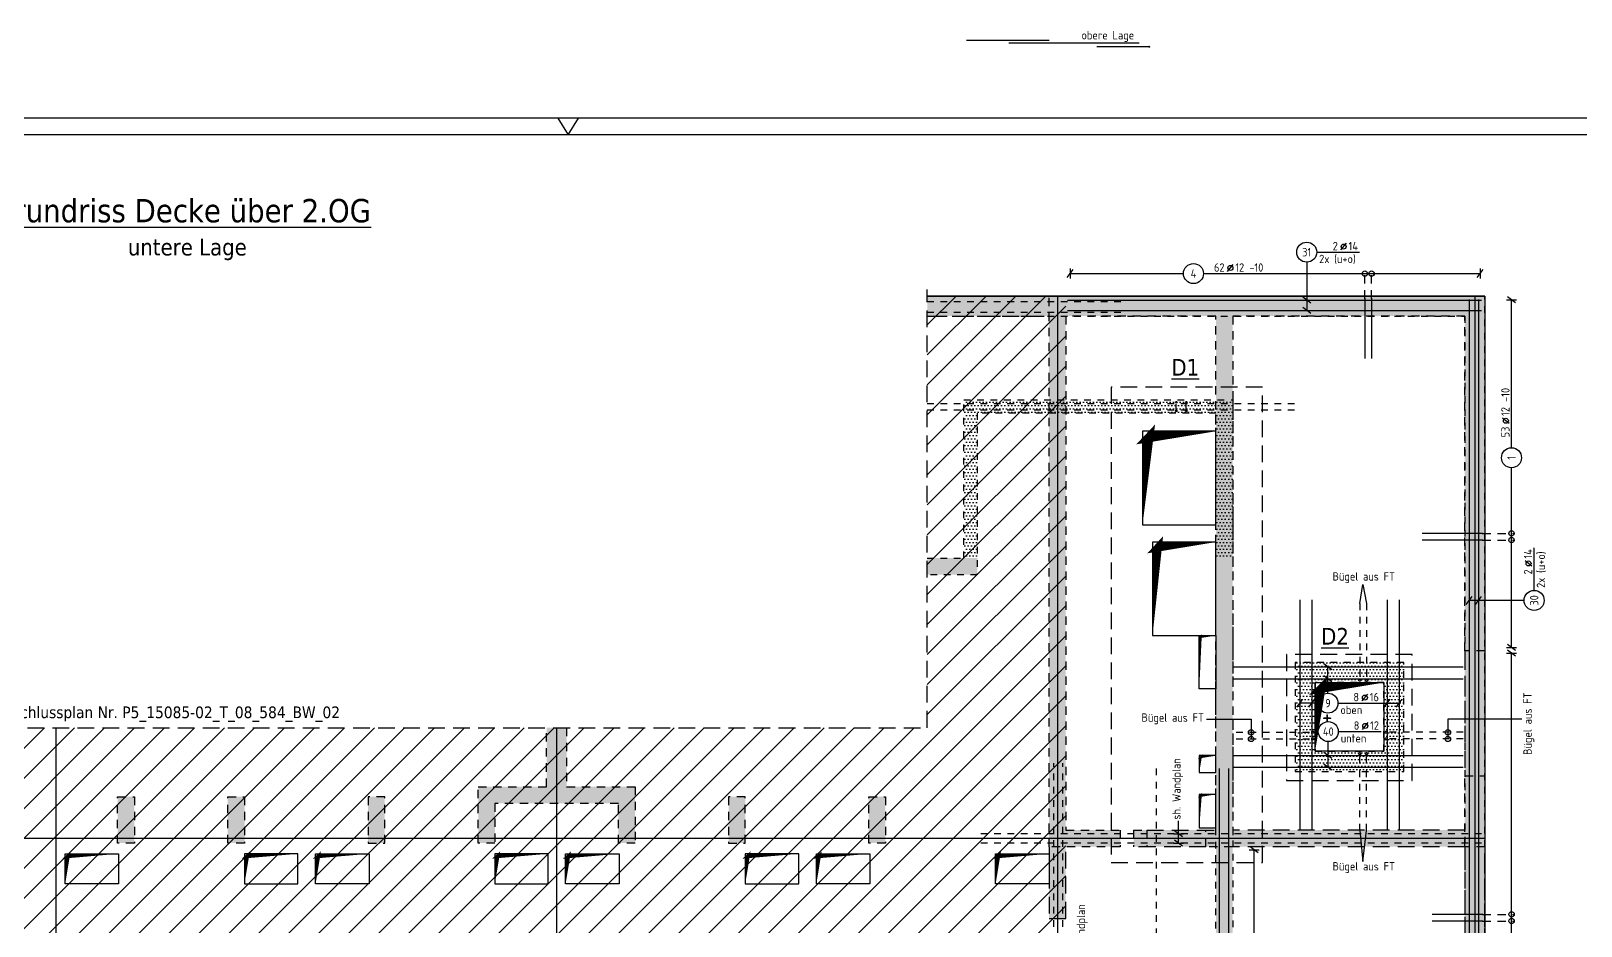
# Model space of a CAD drawing. Extents: x -10 to 86.8, y -11.5 to 55.
# Drawn here: x 21.68 to 44.9, y 29.95 to 43.36 of the extents above; entities that cross this region are included whole.
import ezdxf
from ezdxf.enums import TextEntityAlignment as Align

# ---------------------------------------------------------------- set-up
doc = ezdxf.new("R2010")
doc.units = 0
doc.header["$LTSCALE"] = 0.5
for name, pattern in [('AUSGEZOGEN', [1000.01, 1000, 0.01]), ('DASHED', [0.75, 0.5, -0.25]), ('DOT', [0.175, 0.05, -0.125]), ('HIDDEN2', [0.187, 0.125, -0.062]), ('PUNKT', [0.175, 0.05, -0.125]), ('STRICHLINIE', [0.75, 0.5, -0.25]), ('VERDECKT', [0.375, 0.25, -0.125])]:
    doc.linetypes.add(name, pattern=pattern)
for name, color, linetype in [('ACHSEN', 7, 'Continuous'), ('BETON', 7, 'Continuous'), ('Brüstung DG', 7, 'Continuous'), ('DETAIL', 7, 'Continuous'), ('DG', 7, 'Continuous'), ('grau_dunkel', 7, 'Continuous'), ('grau_hell', 7, 'Continuous'), ('grau_mittel', 7, 'Continuous'), ('HILFE', 7, 'Continuous'), ('RAHMEN', 7, 'Continuous'), ('RND', 7, 'Continuous'), ('SCHATTEN', 7, 'Continuous'), ('TEXT', 7, 'Continuous'), ('VERDECKT', 7, 'Continuous'), ('VERDECKT2', 7, 'Continuous')]:
    doc.layers.add(name, color=color, linetype=linetype)
doc.layers.add('NOPLOT', color=7, linetype='Continuous', plot=False)
doc.styles.add('helv', font='tahoma.ttf')
doc.styles.add('txt', font='isocp.shx')
pattern_1 = [(0, (-74.13047, 79.29311), (0.025, 0.05), [0, -0.05])]

# ---------------------------------------------------------------- blocks, each defined once
blk = doc.blocks.new('DINA0')
at = {"layer": 'RAHMEN'}
blk.add_line((118.9, 84.1), (0, 84.1), dxfattribs=at)
at = {"layer": 'RAHMEN', "color": 7, "linetype": 'Continuous'}
for p, q in [((59.14, 84.1), (59.45, 83.6)), ((59.45, 83.6), (59.76, 84.1))]:
    blk.add_line(p, q, dxfattribs=at)
at = {"layer": 'RAHMEN', "color": 5}
blk.add_line((118.4, 83.6), (2, 83.6), dxfattribs=at)
blk = doc.blocks.new('RND_LEI')
at = {"layer": 'RND', "color": 7, "linetype": 'Continuous'}
blk.add_line((1.022, 0.066), (1.19, 0.27), dxfattribs=at)
for centre, radius in [((0, 0), 0.3), ((1.106, 0.168), 0.075)]:
    blk.add_circle(centre, radius, dxfattribs=at)
at = {"layer": 'RND', "color": 7, "linetype": 'Continuous', "style": 'txt'}
blk.add_attdef('POSL', text='', height=0.25, dxfattribs=at).set_placement((0, 0), align=Align.MIDDLE)
blk.add_attdef('ANZ', text='', height=0.25, dxfattribs=at).set_placement((0.931, 0.057), align=Align.RIGHT)
for tag, p in [('DUM', (1.253, 0.057)), ('ABSTD', (1.674, 0.057)), ('POSTXT', (0.374, -0.327))]:
    blk.add_attdef(tag, p, '', height=0.25, dxfattribs=at)
blk = doc.blocks.new('lei_gre')
at = {"layer": 'RND', "color": 7, "linetype": 'Continuous'}
for p, q in [((-0.09, -0.12), (0.09, 0.12)), ((0, 0.15), (0, -0.15))]:
    blk.add_line(p, q, dxfattribs=at)

msp = doc.modelspace()

# ---------------------------------------------------------------- hatches: boundary and pattern name
at = {"layer": 'Brüstung DG', "linetype": 'DOT'}
h = msp.add_hatch(dxfattribs=at)
h.set_pattern_fill('DOTS', color=102, scale=0.8, double=1)
h.set_pattern_definition(pattern_1)
h.paths.add_polyline_path([(35.1045, 39.3866), (35.1045, 39.0866), (43.1545, 39.0866), (43.1545, 18.4366), (4.6895, 18.4366), (4.6895, 22.0616), (4.4795, 22.0616), (4.4795, 18.1366), (43.4545, 18.1366), (43.4545, 39.3866)])
h.paths.add_polyline_path([(12.2545, 39.0866), (12.2545, 39.3866), (4.5295, 39.3866), (4.5295, 38.4216), (4.6895, 38.4216), (4.6895, 39.0866)], flags=17)
at = {"layer": 'Brüstung DG', "linetype": 'AUSGEZOGEN'}
h = msp.add_hatch(dxfattribs=at)
h.set_pattern_fill('DOTS', color=102, scale=0.8, double=1)
h.set_pattern_definition([(0, (-79.510814, 79.29311), (0.025, 0.05), [0, -0.05])])
h.paths.add_polyline_path([(40.6145, 33.8966), (40.6145, 32.2666), (42.2445, 32.2666), (42.2445, 33.8966)])
h.paths.add_polyline_path([(40.9145, 33.5966), (40.9145, 32.5666), (41.9445, 32.5666), (41.9445, 33.5966)], flags=16)
at = {"layer": 'DG', "linetype": 'AUSGEZOGEN'}
h = msp.add_hatch(dxfattribs=at)
h.set_pattern_fill('DOTS', scale=0.8, double=1)
h.set_pattern_definition([(0, (-74.13047, 74.84552), (0.025, 0.05), [0, -0.05])])
h.paths.add_polyline_path([(39.4295, 37.6316), (39.4295, 35.4616), (39.6795, 35.4616), (39.6795, 37.8316), (35.6545, 37.8316), (35.6545, 35.4616), (35.8545, 35.4616), (35.8545, 37.6316)])
h = msp.add_hatch(dxfattribs=at)
h.set_pattern_fill('DOTS', scale=0.8, double=1)
h.set_pattern_definition(pattern_1)
h.paths.add_polyline_path([(13.4345, 22.3116), (13.4345, 22.0616), (37.3295, 22.0616), (37.3295, 22.3116)])
h.paths.add_polyline_path([(34.2295, 25.1366), (34.2295, 27.1116), (36.9295, 27.1116), (36.9295, 26.6466), (37.1795, 26.6466), (37.1795, 27.3616), (33.9795, 27.3616), (33.9795, 24.8866), (37.1795, 24.8866), (37.1795, 25.5966), (36.9295, 25.5966), (36.9295, 25.1366)])
h.paths.add_polyline_path([(31.0795, 28.7566), (31.0795, 28.4566), (31.3795, 28.4566), (31.3795, 28.7566)])
h.paths.add_polyline_path([(26.7795, 28.7566), (26.4795, 28.7566), (26.4795, 28.4566), (26.7795, 28.4566)])
h.paths.add_polyline_path([(23.0295, 28.7566), (22.7295, 28.7566), (22.7295, 28.4566), (23.0295, 28.4566)])
h.paths.add_polyline_path([(14.7895, 28.4566), (14.7895, 28.7566), (14.4895, 28.7566), (14.4895, 28.4566)])
h.paths.add_polyline_path([(39.4295, 35.4616), (39.4295, 22.3116), (39.2795, 22.3116), (39.2795, 22.0616), (39.6795, 22.0616), (39.6795, 35.4616)])
h.paths.add_polyline_path([(4.6895, 32.3116), (4.4795, 32.3116), (4.4795, 22.0616), (10.6745, 22.0616), (10.6745, 22.3116), (4.6895, 22.3116), (4.6895, 30.1366), (6.5545, 30.1366), (6.5545, 29.8866), (4.6895, 29.8866)])
h.paths.add_polyline_path([(12.2545, 35.2116), (12.2545, 35.4616), (12.2045, 35.4616), (12.2045, 35.2116)])
h.paths.add_polyline_path([(35.1045, 35.4616), (35.1045, 35.2116), (35.8545, 35.2116), (35.8545, 35.4616)])
at = {"layer": 'grau_hell', "linetype": 'AUSGEZOGEN'}
h = msp.add_hatch(dxfattribs=at)
h.set_pattern_fill('ANSI31', color=9, scale=0.1, style=0, double=1)
h.set_pattern_definition([(45, (0, -25.33528), (-0.2245064, 0.2245064), [])])
h.paths.add_polyline_path([(37.1795, 31.3866), (37.1795, 39.3866), (35.1045, 39.3866), (35.1045, 32.9208), (12.2545, 32.9208), (12.2545, 39.3866), (8.1795, 39.3866), (8.1795, 31.1366), (10.9295, 31.1366), (10.9295, 29.5116), (19.9795, 29.5116), (19.9795, 24.8866), (34.2295, 24.8866), (34.2295, 27.1116), (37.1795, 27.1116)])
at = {"layer": 'grau_mittel'}
h = msp.add_hatch(color=61, dxfattribs=at)
h.paths.add_polyline_path([(43.4545, 39.3866), (36.9295, 39.3866), (36.9295, 31.1366), (37.9945, 31.1366), (37.9945, 31.3866), (37.1795, 31.3866), (37.1795, 39.0866), (39.4295, 39.0866), (39.4295, 31.3866), (39.2795, 31.3866), (39.2795, 31.1366), (39.6795, 31.1366), (39.6795, 39.0866), (43.1545, 39.0866), (43.1545, 34.0716), (43.4545, 34.0716)])
h.paths.add_polyline_path([(43.4545, 34.0716), (43.1545, 34.0716), (43.1545, 32.2016), (43.4545, 32.2016)], flags=17)
h.paths.add_polyline_path([(43.4545, 32.2016), (43.1545, 32.2016), (43.1545, 31.1366), (43.4545, 31.1366)])
h.paths.add_polyline_path([(43.1545, 31.1366), (43.1545, 31.3866), (39.6795, 31.3866), (39.6795, 31.1366)])
h.paths.add_polyline_path([(39.2795, 31.1366), (39.2795, 31.3866), (38.3945, 31.3866), (38.3945, 31.1366)], flags=17)
h.paths.add_polyline_path([(38.3945, 31.3866), (38.1945, 31.3866), (38.1945, 31.1366), (38.3945, 31.1366)], flags=17)
h.paths.add_polyline_path([(43.4545, 31.1366), (43.1545, 31.1366), (43.1545, 25.1616), (43.4545, 25.1616)])
h.paths.add_polyline_path([(43.1545, 24.8616), (43.4545, 24.8616), (43.4545, 25.1616), (43.1545, 25.1616)])
h.paths.add_polyline_path([(43.1545, 20.6366), (43.4545, 20.6366), (43.4545, 24.8616), (43.1545, 24.8616)])
h.paths.add_polyline_path([(43.4545, 20.6366), (43.1545, 20.6366), (43.1545, 18.4366), (42.9045, 18.4366), (42.9045, 18.1366), (43.4545, 18.1366)])
h.paths.add_polyline_path([(37.2045, 18.4366), (37.2045, 18.1366), (42.9045, 18.1366), (42.9045, 18.4366)])
h.paths.add_polyline_path([(36.9045, 18.4366), (36.9045, 18.1366), (37.2045, 18.1366), (37.2045, 18.4366)])
h.paths.add_polyline_path([(29.7045, 18.4366), (29.7045, 18.1366), (36.9045, 18.1366), (36.9045, 18.4366)])
h.paths.add_polyline_path([(29.4045, 18.4366), (29.4045, 18.1366), (29.7045, 18.1366), (29.7045, 18.4366)])
h.paths.add_polyline_path([(22.2045, 18.4366), (22.2045, 18.1366), (29.4045, 18.1366), (29.4045, 18.4366)])
h.paths.add_polyline_path([(21.9045, 18.1366), (22.2045, 18.1366), (22.2045, 18.4366), (21.9045, 18.4366)])
h.paths.add_polyline_path([(14.7045, 18.4366), (14.7045, 18.1366), (21.9045, 18.1366), (21.9045, 18.4366)])
h.paths.add_polyline_path([(14.7045, 18.4366), (14.4045, 18.4366), (14.4045, 18.1366), (14.7045, 18.1366)])
h.paths.add_polyline_path([(8.4545, 18.4366), (8.4545, 18.1366), (14.4045, 18.1366), (14.4045, 18.4366)])
h.paths.add_polyline_path([(8.1545, 18.4366), (8.1545, 18.1366), (8.4545, 18.1366), (8.4545, 18.4366)])
h.paths.add_polyline_path([(5.0545, 18.4366), (5.0545, 18.1366), (8.1545, 18.1366), (8.1545, 18.4366)])
h.paths.add_polyline_path([(4.6895, 18.4366), (4.6895, 25.2315), (4.0245, 25.2315), (4.0245, 24.9315), (4.4795, 24.9315), (4.4795, 18.1366), (5.0545, 18.1366), (5.0545, 18.4366)])
h.paths.add_polyline_path([(4.7545, 27.2815), (4.6895, 27.2815), (4.4045, 27.2815), (4.4045, 25.2315), (4.6895, 25.2315), (4.7545, 25.2315)])
h.paths.add_polyline_path([(4.6895, 39.0866), (8.1795, 39.0866), (8.1795, 31.1366), (8.5795, 31.1366), (8.5795, 31.3866), (8.4295, 31.3866), (8.4295, 39.0866), (10.6795, 39.0866), (10.6795, 31.3866), (9.9145, 31.3866), (9.9145, 31.1366), (10.9295, 31.1366), (10.9295, 39.3866), (4.5295, 39.3866), (4.5295, 32.3116), (4.4795, 32.3116), (4.4795, 27.5815), (4.0245, 27.5815), (4.0245, 27.2815), (4.6895, 27.2815)])
h.paths.add_polyline_path([(4.7545, 31.3866), (4.7545, 31.1366), (8.1795, 31.1366), (8.1795, 31.3866)], flags=17)
h.paths.add_polyline_path([(8.5795, 31.3866), (8.5795, 31.1366), (9.4645, 31.1366), (9.4645, 31.3866)], flags=17)
h.paths.add_polyline_path([(9.4645, 31.3866), (9.4645, 31.1366), (9.7145, 31.1366), (9.7145, 31.3866)], flags=17)
h.paths.add_polyline_path([(10.9295, 31.1366), (10.6795, 31.1366), (10.6795, 29.5116), (10.9295, 29.5116)], flags=17)
h.paths.add_polyline_path([(8.1795, 29.5116), (8.1795, 24.8866), (8.5795, 24.8866), (8.5795, 25.1366), (8.4295, 25.1366), (8.4295, 29.2616), (14.5145, 29.2616), (14.5145, 28.9066), (14.7645, 28.9066), (14.7645, 29.2616), (15.8245, 29.2616), (15.8245, 29.5116)])
h.paths.add_polyline_path([(9.5895, 24.8866), (9.5895, 25.1366), (8.5795, 25.1366), (8.5795, 24.8866)], flags=17)
h.paths.add_polyline_path([(9.5895, 24.8866), (9.7895, 24.8866), (9.7895, 25.1366), (9.5895, 25.1366)])
h.paths.add_polyline_path([(9.9895, 25.1366), (9.9895, 24.8866), (12.9045, 24.8866), (12.9045, 25.1366)], flags=16)
h.paths.add_polyline_path([(13.1045, 25.1366), (13.1045, 24.8866), (13.3545, 24.8866), (13.3545, 25.1366)], flags=16)
h.paths.add_polyline_path([(13.3545, 25.1366), (13.3545, 24.8866), (14.3645, 24.8866), (14.3645, 25.1366)], flags=16)
h.paths.add_polyline_path([(14.5145, 25.1366), (14.3645, 25.1366), (14.3645, 24.8866), (14.9145, 24.8866), (14.9145, 25.1366), (14.7645, 25.1366), (14.7645, 27.8216), (16.1245, 27.8216), (16.1245, 28.0716), (14.7645, 28.0716), (14.7645, 28.7566), (14.5145, 28.7566)])
h.paths.add_polyline_path([(14.9145, 25.1366), (14.9145, 24.8866), (15.9245, 24.8866), (15.9245, 25.1366)], flags=16)
h.paths.add_polyline_path([(15.9245, 24.8866), (16.1745, 24.8866), (16.1745, 25.1366), (15.9245, 25.1366)])
h.paths.add_polyline_path([(16.5795, 29.2616), (16.5795, 29.5116), (16.2245, 29.5116), (16.2245, 29.2616)])
h.paths.add_polyline_path([(17.4645, 29.2616), (17.4645, 29.5116), (16.5795, 29.5116), (16.5795, 29.2616)])
h.paths.add_polyline_path([(18.7795, 29.2616), (18.7795, 25.1366), (16.3745, 25.1366), (16.3745, 24.8866), (20.5295, 24.8866), (20.5295, 25.1366), (19.0295, 25.1366), (19.0295, 29.2616), (19.9795, 29.2616), (19.9795, 28.4816), (21.3545, 28.4816), (21.3545, 28.7316), (20.2295, 28.7316), (20.2295, 29.5116), (17.4645, 29.5116), (17.4645, 29.2616)])
h.paths.add_polyline_path([(16.3245, 28.0716), (16.3245, 27.8216), (17.8645, 27.8216), (17.8645, 28.0716)])
h.paths.add_polyline_path([(20.7295, 25.1366), (20.7295, 24.8866), (29.9045, 24.8866), (29.9045, 25.1366)])
h.paths.add_polyline_path([(25.1045, 28.4816), (25.1045, 28.7316), (22.7545, 28.7316), (22.7545, 28.4816)])
h.paths.add_polyline_path([(28.6545, 28.4816), (28.6545, 28.7316), (26.5045, 28.7316), (26.5045, 28.4816)])
h.paths.add_polyline_path([(30.0545, 28.7316), (30.0545, 28.4816), (31.3545, 28.4816), (31.3545, 29.2616), (32.7345, 29.2616), (32.7345, 29.5116), (31.1045, 29.5116), (31.1045, 28.7316)])
h.paths.add_polyline_path([(31.3545, 26.9116), (31.1045, 26.9116), (31.1045, 25.1366), (30.1045, 25.1366), (30.1045, 24.8866), (31.5045, 24.8866), (31.5045, 25.1366), (31.3545, 25.1366)])
h.paths.add_polyline_path([(32.3895, 24.8866), (32.3895, 25.1366), (31.5045, 25.1366), (31.5045, 24.8866)])
h.paths.add_polyline_path([(32.3895, 25.1366), (32.3895, 24.8866), (33.0945, 24.8866), (33.0945, 25.1366)], flags=17)
h.paths.add_polyline_path([(33.6945, 25.1366), (33.6945, 24.8866), (37.1795, 24.8866), (37.1795, 25.5966), (36.9295, 25.5966), (36.9295, 25.1366), (34.2295, 25.1366), (34.2295, 27.1116), (36.9295, 27.1116), (36.9295, 26.6466), (37.1795, 26.6466), (37.1795, 26.8966), (37.0995, 26.8966), (37.0995, 27.0466), (37.1795, 27.0466), (37.1795, 27.5113), (36.9295, 27.5113), (36.9295, 27.3616), (32.3895, 27.3616), (32.3895, 27.1116), (33.9795, 27.1116), (33.9795, 25.1366)])
h.paths.add_polyline_path([(36.9295, 26.6466), (36.9295, 25.5966), (37.1795, 25.5966), (37.1795, 26.6466)], flags=17)
h.paths.add_polyline_path([(36.9295, 27.5113), (37.1795, 27.5113), (37.1795, 28.3963), (36.9295, 28.3963)])
h.paths.add_polyline_path([(37.1795, 28.6616), (36.9295, 28.6616), (36.9295, 28.3963), (37.1795, 28.3963)])
h.paths.add_polyline_path([(36.6295, 29.5116), (36.6295, 29.2616), (37.1795, 29.2616), (37.1795, 29.5116)])
h.paths.add_polyline_path([(36.0294, 29.2616), (36.0294, 29.5116), (33.3345, 29.5116), (33.3345, 29.2616)])
h.paths.add_polyline_path([(32.3895, 27.1116), (32.3895, 27.3616), (31.5045, 27.3616), (31.5045, 27.1116)])
h.paths.add_polyline_path([(31.5045, 27.1116), (31.5045, 27.3616), (31.3545, 27.3616), (31.3545, 28.2816), (31.1045, 28.2816), (31.1045, 27.1116)])
h.paths.add_polyline_path([(37.1795, 31.1366), (36.9295, 31.1366), (36.9295, 30.0616), (37.1795, 30.0616)])
h.paths.add_polyline_path([(34.2295, 31.1916), (34.4795, 31.1916), (34.4795, 31.8866), (34.2295, 31.8866)])
h.paths.add_polyline_path([(32.3795, 31.8866), (32.1295, 31.8866), (32.1295, 31.1916), (32.3795, 31.1916)])
h.paths.add_polyline_path([(13.6295, 31.8866), (13.3795, 31.8866), (13.3795, 31.1916), (13.6295, 31.1916)])
h.paths.add_polyline_path([(15.7295, 31.8866), (15.4795, 31.8866), (15.4795, 31.1916), (15.7295, 31.1916)])
h.paths.add_polyline_path([(17.3795, 31.8866), (17.1295, 31.8866), (17.1295, 31.1916), (17.3795, 31.1916)])
h.paths.add_polyline_path([(19.4795, 31.8866), (19.2295, 31.8866), (19.2295, 31.1916), (19.4795, 31.1916)])
h.paths.add_polyline_path([(20.8795, 31.1916), (21.1295, 31.1916), (21.1295, 31.8866), (20.8795, 31.8866)])
h.paths.add_polyline_path([(22.9795, 31.1916), (23.2295, 31.1916), (23.2295, 31.8866), (22.9795, 31.8866)])
h.paths.add_polyline_path([(24.8795, 31.8866), (24.6295, 31.8866), (24.6295, 31.1916), (24.8795, 31.1916)])
h.paths.add_polyline_path([(26.7295, 31.1916), (26.9795, 31.1916), (26.9795, 31.8866), (26.7295, 31.8866)])
h.paths.add_polyline_path([(29.7045, 32.9208), (29.4045, 32.9208), (29.4045, 32.0366), (28.3795, 32.0366), (28.3795, 31.1916), (28.6295, 31.1916), (28.6295, 31.7866), (30.4795, 31.7866), (30.4795, 31.1916), (30.7295, 31.1916), (30.7295, 32.0366), (29.7045, 32.0366)])
h.paths.add_polyline_path([(35.1045, 39.3866), (35.1045, 39.0866), (36.9295, 39.0866), (36.9295, 39.3866)])
h.paths.add_polyline_path([(12.2545, 39.0866), (12.2545, 39.3866), (10.9295, 39.3866), (10.9295, 39.0866)])

# ---------------------------------------------------------------- linework, layer by layer
at = {"layer": 'ACHSEN', "color": 140, "linetype": 'AUSGEZOGEN'}
for p, q in [((43.4545, 39.3866), (35.1045, 39.3866)), ((37.0545, 39.3866), (37.0545, 17.1366)), ((43.3045, 39.3866), (43.3045, 17.1366)), ((22.0545, 32.9208), (22.0545, 17.1366)), ((29.5545, 32.9208), (29.5545, 17.1366)), ((43.4545, 31.2616), (2.2545, 31.2616))]:
    msp.add_line(p, q, dxfattribs=at)
at = {"layer": 'BETON', "color": 6, "linetype": 'AUSGEZOGEN'}
for p, q in [((35.1045, 39.3866), (43.4545, 39.3866)), ((43.4545, 39.3866), (43.4545, 18.1366))]:
    msp.add_line(p, q, dxfattribs=at)
for points in [[(38.3295, 35.9616), (39.4295, 35.9616), (39.4295, 37.3616), (38.3295, 37.3616)], [(38.4795, 34.3016), (39.4295, 34.3016), (39.4295, 35.7016), (38.4795, 35.7016)], [(39.4295, 33.5016), (39.1795, 33.5016), (39.1795, 34.3016), (39.4295, 34.3016)], [(40.9145, 33.5966), (41.9445, 33.5966), (41.9445, 32.5666), (40.9145, 32.5666)], [(39.1795, 32.2516), (39.4295, 32.2516), (39.4295, 32.5016), (39.1795, 32.5016)], [(39.1795, 31.4216), (39.4295, 31.4216), (39.4295, 31.9216), (39.1795, 31.9216)], [(22.1945, 31.0316), (22.9945, 31.0316), (22.9945, 30.5816), (22.1945, 30.5816)], [(24.8795, 30.5816), (25.6795, 30.5816), (25.6795, 31.0316), (24.8795, 31.0316)], [(25.9445, 31.0316), (26.7445, 31.0316), (26.7445, 30.5816), (25.9445, 30.5816)], [(29.4295, 31.0316), (28.6295, 31.0316), (28.6295, 30.5816), (29.4295, 30.5816)], [(29.6895, 31.0316), (30.4895, 31.0316), (30.4895, 30.5816), (29.6895, 30.5816)], [(33.1795, 31.0316), (32.3795, 31.0316), (32.3795, 30.5816), (33.1795, 30.5816)], [(33.4445, 31.0316), (34.2445, 31.0316), (34.2445, 30.5816), (33.4445, 30.5816)], [(36.1295, 31.0316), (36.9295, 31.0316), (36.9295, 30.5816), (36.1295, 30.5816)]]:
    msp.add_lwpolyline(points, close=True, dxfattribs=at)
at = {"layer": 'Brüstung DG', "color": 102, "linetype": 'DOT'}
for p, q in [((40.6145, 33.8966), (40.6145, 32.2666)), ((42.2445, 33.8966), (40.6145, 33.8966)), ((42.2445, 32.2666), (42.2445, 33.8966)), ((41.9445, 33.5966), (40.9145, 33.5966)), ((40.9145, 33.5966), (40.9145, 32.5666)), ((41.9445, 32.5666), (41.9445, 33.5966)), ((40.9145, 32.5666), (41.9445, 32.5666)), ((40.6145, 32.2666), (42.2445, 32.2666))]:
    msp.add_line(p, q, dxfattribs=at)
at = {"layer": 'Brüstung DG', "color": 102, "linetype": 'PUNKT', "lineweight": -2}
msp.add_lwpolyline([(35.1045, 39.0866), (43.1545, 39.0866), (43.1545, 18.4366), (4.6895, 18.4366), (4.6895, 22.0616), (4.4795, 22.0616), (4.4795, 18.1366), (43.4545, 18.1366), (43.4545, 39.3866), (35.1045, 39.3866)], dxfattribs=at)
at = {"layer": 'DETAIL', "color": 102, "linetype": 'STRICHLINIE'}
for points in [[(40.1251, 38.0214), (37.8607, 38.0214), (37.8607, 30.8988), (40.1251, 30.8988)], [(42.3674, 34.0189), (40.4878, 34.0189), (40.4878, 32.127), (42.3674, 32.127)]]:
    msp.add_lwpolyline(points, close=True, dxfattribs=at)
at = {"layer": 'DG', "color": 7, "linetype": 'PUNKT', "lineweight": -2}
for p, q in [((35.6545, 35.4616), (35.6545, 37.8316)), ((35.6545, 37.8316), (39.6795, 37.8316)), ((39.4295, 37.6316), (35.8545, 37.6316)), ((35.8545, 37.6316), (35.8545, 35.2116)), ((39.4295, 22.3116), (39.4295, 37.6316)), ((39.6795, 37.8316), (39.6795, 22.0616)), ((35.1045, 35.4616), (35.6545, 35.4616)), ((35.8545, 35.2116), (35.1045, 35.2116))]:
    msp.add_line(p, q, dxfattribs=at)
at = {"layer": 'grau_dunkel', "color": 21}
msp.add_lwpolyline([(40.9145, 32.5666, 0, 0.168, 0), (40.9982, 33.5897, 0, 0, 0), (40.9213, 33.5129, 0.168, 0, 0), (41.9445, 33.5966, 0, 0, 0)], format="xyseb", dxfattribs=at)
at = {"layer": 'HILFE', "color": 102, "linetype": 'DASHED'}
for p, q in [((35.1045, 32.9208), (35.1045, 39.4866)), ((12.2545, 32.9208), (35.1045, 32.9208))]:
    msp.add_line(p, q, dxfattribs=at)
at = {"layer": 'HILFE', "color": 102, "linetype": 'AUSGEZOGEN'}
for p, q in [((41.5845, 34.7816), (41.6292, 35.0649)), ((41.6292, 35.0649), (41.6845, 34.7816)), ((39.2896, 33.0483), (39.9556, 33.0483)), ((39.9556, 33.0483), (39.9556, 32.7522)), ((44.0106, 33.0483), (42.9033, 33.0483)), ((42.9033, 33.0483), (42.9033, 32.7522)), ((38.8694, 31.1889), (38.8694, 31.5245)), ((41.5845, 31.3816), (41.6292, 30.9169)), ((41.6292, 30.9169), (41.6845, 31.3816))]:
    msp.add_line(p, q, dxfattribs=at)
at = {"layer": 'NOPLOT', "color": 191, "linetype": 'AUSGEZOGEN'}
msp.add_line((38.4295, 43.1211), (37.6444, 43.1211), dxfattribs=at)
at = {"layer": 'NOPLOT', "color": 191, "linetype": 'Continuous'}
for points in [[(36.9295, 43.2132), (35.695, 43.2132)], [(38.2771, 43.1751), (36.3295, 43.1751)]]:
    msp.add_lwpolyline(points, dxfattribs=at)
at = {"layer": 'NOPLOT', "color": 191, "linetype": 'AUSGEZOGEN'}
msp.add_circle((38.4295, 43.1211), 0.008, dxfattribs=at)
at = {"layer": 'RND', "color": 7, "linetype": 'AUSGEZOGEN'}
for p, q in [((40.9386, 40.0438), (41.5786, 40.0438)), ((37.2452, 39.7234), (38.9422, 39.7234)), ((39.2422, 39.7234), (43.3887, 39.7234)), ((43.8554, 37.1146), (43.8554, 39.3299)), ((43.8554, 34.1214), (43.8554, 36.8146)), ((44.1947, 34.9773), (44.1947, 35.6173)), ((43.8554, 26.6783), (43.8554, 34.0386)), ((41.2566, 33.2878), (41.8966, 33.2878)), ((41.2619, 32.8624), (41.9019, 32.8624)), ((40.0014, 26.9383), (40.0014, 31.0908))]:
    msp.add_line(p, q, dxfattribs=at)
at = {"layer": 'RND', "color": 102, "linetype": 'AUSGEZOGEN'}
for p, q in [((40.7886, 39.8938), (40.7886, 39.1688)), ((44.0447, 34.8273), (43.2217, 34.8273)), ((41.1066, 33.4378), (41.1066, 33.8315)), ((40.9566, 33.2878), (40.6863, 33.2878)), ((41.8966, 33.2878), (42.1726, 33.2878)), ((41.1066, 32.7125), (41.1066, 32.329))]:
    msp.add_line(p, q, dxfattribs=at)
at = {"layer": 'RND', "color": 102, "linetype": 'VERDECKT'}
for p, q in [((41.6595, 39.3516), (41.6595, 39.7734)), ((41.7595, 39.3516), (41.7595, 39.7734)), ((43.4195, 35.8306), (43.9054, 35.8306)), ((43.4195, 35.7306), (43.9054, 35.7306)), ((43.4195, 30.1244), (43.9069, 30.1244)), ((43.4195, 30.0244), (43.9069, 30.0244))]:
    msp.add_line(p, q, dxfattribs=at)
at = {"layer": 'RND', "color": 102, "linetype": 'HIDDEN2'}
for p, q in [((41.5845, 34.7816), (41.5845, 33.6316)), ((41.6845, 34.7816), (41.6845, 33.6316)), ((39.7295, 32.8522), (40.8795, 32.8522)), ((39.7295, 32.7522), (40.8795, 32.7522)), ((43.1295, 32.8522), (41.9795, 32.8522)), ((43.1295, 32.7522), (41.9795, 32.7522)), ((41.5845, 31.3816), (41.5845, 32.5316)), ((41.6845, 31.3816), (41.6845, 32.5316))]:
    msp.add_line(p, q, dxfattribs=at)
at = {"layer": 'RND', "color": 1, "linetype": 'HIDDEN2'}
for points in [[(35.1045, 39.3054), (38.0295, 39.3054)], [(35.1045, 39.1471), (38.0295, 39.1471)], [(35.1045, 37.7787), (40.6045, 37.7787)], [(35.1045, 37.6829), (40.6045, 37.6829)], [(38.8351, 37.6666), (38.8351, 37.7966)], [(38.9851, 37.6666), (38.9851, 37.7966)], [(37.003, 27.7366), (37.003, 32.3866)], [(37.1369, 27.7366), (37.1369, 32.3866)], [(38.5344, 32.3116), (38.5344, 22.8616), (38.4344, 22.3616), (38.4344, 21.1116)], [(43.4057, 31.3281), (35.9057, 31.3281)], [(43.4057, 31.1889), (35.9057, 31.1889)]]:
    msp.add_lwpolyline(points, dxfattribs=at)
at = {"layer": 'RND', "color": 1, "linetype": 'AUSGEZOGEN'}
for points in [[(37.2045, 39.3245), (43.4045, 39.3245)], [(41.6595, 39.3516), (41.6595, 38.4516)], [(41.7595, 39.3516), (41.7595, 38.4516)], [(43.2217, 39.3366), (43.2217, 28.2366)], [(43.3623, 39.3366), (43.3623, 28.2366)], [(37.2045, 39.1688), (43.4045, 39.1688)], [(43.4195, 35.8306), (42.5195, 35.8306)], [(43.4195, 35.7306), (42.5195, 35.7306)], [(40.6863, 34.8366), (40.6863, 31.3866)], [(40.8635, 34.8366), (40.8635, 31.3866)], [(41.9954, 34.8366), (41.9954, 31.3866)], [(42.1726, 34.8366), (42.1726, 31.3866)], [(39.6795, 33.8315), (43.1295, 33.8315)], [(39.6795, 33.6543), (43.1295, 33.6543)], [(39.6795, 32.5062), (43.1295, 32.5062)], [(39.4841, 21.1116), (39.4841, 32.3116)], [(39.6236, 21.1116), (39.6236, 32.3116)], [(39.6795, 32.329), (43.1295, 32.329)], [(43.4195, 30.1244), (42.6695, 30.1244)], [(43.4195, 30.0244), (42.6695, 30.0244)]]:
    msp.add_lwpolyline(points, dxfattribs=at)
at = {"layer": 'RND', "color": 7, "linetype": 'AUSGEZOGEN', "const_width": 0.0125}
for points in [[(41.6657, 39.3516, -1), (41.6532, 39.3516, -1)], [(41.7657, 39.3516, -1), (41.7532, 39.3516, -1)], [(43.4195, 35.8244, -1), (43.4195, 35.8369, -1)], [(43.4195, 35.7244, -1), (43.4195, 35.7369, -1)], [(43.4195, 30.1181, -1), (43.4195, 30.1306, -1)], [(43.4195, 30.0181, -1), (43.4195, 30.0306, -1)]]:
    msp.add_lwpolyline(points, format="xyb", close=True, dxfattribs=at)
at = {"layer": 'RND', "color": 7, "linetype": 'AUSGEZOGEN'}
for centre, radius in [((41.6595, 39.7234), 0.04), ((41.7595, 39.7234), 0.04), ((38.8351, 37.7966), 0.0125), ((38.8351, 37.6666), 0.0125), ((38.9851, 37.7966), 0.0125), ((38.9851, 37.6666), 0.0125), ((43.8554, 35.8306), 0.04), ((43.8554, 35.7306), 0.04), ((39.9556, 32.8522), 0.04), ((39.9556, 32.7522), 0.04), ((42.9033, 32.8522), 0.04), ((42.9033, 32.7522), 0.04), ((43.8569, 30.1244), 0.04), ((43.8569, 30.0244), 0.04)]:
    msp.add_circle(centre, radius, dxfattribs=at)
at = {"layer": 'RND', "color": 102, "linetype": 'HIDDEN2'}
for centre in [(41.5845, 33.6316), (41.6845, 33.6316), (40.8795, 32.8522), (40.8795, 32.7522), (41.9795, 32.8522), (41.9795, 32.7522), (41.5845, 32.5316), (41.6845, 32.5316)]:
    msp.add_circle(centre, 0.016, dxfattribs=at)
at = {"layer": 'SCHATTEN', "color": 1, "linetype": 'AUSGEZOGEN'}
for points in [[(38.3295, 35.9616, 0, 0.174, 0), (38.4163, 37.3562, 0, 0, 0), (38.3368, 37.2722, 0.1794, 0, 0), (39.4295, 37.3616, 0, 0, 0)], [(38.4795, 34.3016, 0, 0.148, 0), (38.5533, 35.6977, 0, 0, 0), (38.4858, 35.6244, 0.1549, 0, 0), (39.4295, 35.7016, 0, 0, 0)], [(39.1795, 33.5016, 0, 0.037, 0), (39.1979, 34.3011, 0, 0, 0), (39.1811, 34.2813, 0.0408, 0, 0), (39.4295, 34.3016, 0, 0, 0)], [(39.1795, 32.2516, 0, 0.0408, 0), (39.1998, 32.4999, 0, 0, 0), (39.1811, 32.4813, 0.0408, 0, 0), (39.4295, 32.5016, 0, 0, 0)], [(39.1795, 31.4216, 0, 0.038, 0), (39.1984, 31.9208, 0, 0, 0), (39.1811, 31.9013, 0.0408, 0, 0), (39.4295, 31.9216, 0, 0, 0)], [(22.1945, 30.5816, 0, 0.0734, 0), (22.231, 31.0286, 0, 0, 0), (22.1959, 30.9971, 0.0689, 0, 0), (22.9945, 31.0316, 0, 0, 0)], [(24.8795, 30.5816, 0, 0.0734, 0), (24.916, 31.0286, 0, 0, 0), (24.8809, 30.9971, 0.0689, 0, 0), (25.6795, 31.0316, 0, 0, 0)], [(25.9445, 30.5816, 0, 0.0734, 0), (25.981, 31.0286, 0, 0, 0), (25.9459, 30.9971, 0.0689, 0, 0), (26.7445, 31.0316, 0, 0, 0)], [(28.6295, 30.5816, 0, 0.0734, 0), (28.666, 31.0286, 0, 0, 0), (28.6309, 30.9971, 0.0689, 0, 0), (29.4295, 31.0316, 0, 0, 0)], [(29.6895, 30.5816, 0, 0.0734, 0), (29.726, 31.0286, 0, 0, 0), (29.6909, 30.9971, 0.0689, 0, 0), (30.4895, 31.0316, 0, 0, 0)], [(32.3795, 30.5816, 0, 0.0734, 0), (32.416, 31.0286, 0, 0, 0), (32.3809, 30.9971, 0.0689, 0, 0), (33.1795, 31.0316, 0, 0, 0)], [(33.4445, 30.5816, 0, 0.0734, 0), (33.481, 31.0286, 0, 0, 0), (33.4459, 30.9971, 0.0689, 0, 0), (34.2445, 31.0316, 0, 0, 0)], [(36.1295, 30.5816, 0, 0.0734, 0), (36.166, 31.0286, 0, 0, 0), (36.1309, 30.9971, 0.0689, 0, 0), (36.9295, 31.0316, 0, 0, 0)]]:
    msp.add_lwpolyline(points, format="xyseb", dxfattribs=at)
at = {"layer": 'VERDECKT', "color": 7, "linetype": 'VERDECKT', "lineweight": -2}
for p, q in [((36.9295, 31.1366), (36.9295, 39.3866)), ((36.9295, 39.3866), (43.4545, 39.3866)), ((43.4545, 39.3866), (43.4545, 34.0716)), ((39.4295, 39.0866), (37.1795, 39.0866)), ((37.1795, 39.0866), (37.1795, 31.3866)), ((39.4295, 31.3866), (39.4295, 39.0866)), ((43.1545, 39.0866), (39.6795, 39.0866)), ((39.6795, 39.0866), (39.6795, 31.1366)), ((43.1545, 34.0716), (43.1545, 39.0866)), ((43.4545, 34.0716), (43.1545, 34.0716)), ((29.4045, 32.0366), (29.4045, 32.9208)), ((29.7045, 32.9208), (29.7045, 32.0366)), ((28.3795, 31.1916), (28.3795, 32.0366)), ((28.3795, 32.0366), (29.4045, 32.0366)), ((29.7045, 32.0366), (30.7295, 32.0366)), ((30.7295, 32.0366), (30.7295, 31.1916)), ((30.4795, 31.7866), (28.6295, 31.7866)), ((28.6295, 31.7866), (28.6295, 31.1916)), ((30.4795, 31.1916), (30.4795, 31.7866)), ((37.1795, 31.3866), (37.9945, 31.3866)), ((38.1945, 31.3866), (38.3945, 31.3866)), ((38.3945, 31.3866), (38.3945, 31.1366)), ((39.2795, 31.1366), (39.2795, 31.3866)), ((39.2795, 31.3866), (39.4295, 31.3866)), ((28.6295, 31.1916), (28.3795, 31.1916)), ((30.7295, 31.1916), (30.4795, 31.1916)), ((37.9945, 31.1366), (36.9295, 31.1366)), ((38.3945, 31.1366), (38.1945, 31.1366)), ((39.6795, 31.1366), (39.2795, 31.1366))]:
    msp.add_line(p, q, dxfattribs=at)
at = {"layer": 'VERDECKT', "color": 7, "linetype": 'VERDECKT'}
for p, q in [((37.9945, 31.3866), (37.9945, 31.1366)), ((38.1945, 31.3866), (38.1945, 31.1366))]:
    msp.add_line(p, q, dxfattribs=at)
at = {"layer": 'VERDECKT', "color": 7, "linetype": 'VERDECKT', "lineweight": -2}
for points in [[(43.1545, 32.2016), (43.4545, 32.2016), (43.4545, 31.1366), (43.1545, 31.1366)], [(23.2295, 31.1916), (22.9795, 31.1916), (22.9795, 31.8866), (23.2295, 31.8866)], [(24.8795, 31.1916), (24.6295, 31.1916), (24.6295, 31.8866), (24.8795, 31.8866)], [(26.9795, 31.8866), (26.7295, 31.8866), (26.7295, 31.1916), (26.9795, 31.1916)], [(32.1295, 31.1916), (32.3795, 31.1916), (32.3795, 31.8866), (32.1295, 31.8866)], [(34.2295, 31.8866), (34.4795, 31.8866), (34.4795, 31.1916), (34.2295, 31.1916)]]:
    msp.add_lwpolyline(points, close=True, dxfattribs=at)
at = {"layer": 'VERDECKT2', "color": 7, "linetype": 'STRICHLINIE'}
for p, q in [((36.9295, 39.3866), (35.1045, 39.3866)), ((35.1045, 39.0866), (36.9295, 39.0866)), ((43.1545, 34.0716), (43.1545, 32.2016)), ((43.4545, 34.0716), (43.4545, 32.2016)), ((38.3945, 31.3866), (39.2795, 31.3866)), ((43.1545, 31.3866), (39.6795, 31.3866)), ((36.9295, 31.1366), (36.9295, 30.0616)), ((37.1795, 30.0616), (37.1795, 31.1366)), ((39.2795, 31.1366), (38.3945, 31.1366)), ((43.1545, 31.1366), (39.6795, 31.1366)), ((43.1545, 31.1366), (43.1545, 25.1616)), ((43.4545, 25.1616), (43.4545, 31.1366)), ((36.9295, 30.0616), (37.1795, 30.0616))]:
    msp.add_line(p, q, dxfattribs=at)

# ---------------------------------------------------------------- block references
at = {"xscale": 0.5, "yscale": 0.5, "zscale": 0.5}
msp.add_blockref('DINA0', (0, 0), dxfattribs=at)
at = {"layer": 'RND', "color": 7, "linetype": 'AUSGEZOGEN', "xscale": 0.5, "yscale": 0.5, "zscale": 0.5}
for p, values in [((40.7886, 40.0438), {'POSL': '31', 'DUM': '14', 'ANZ': '2', 'POSTXT': '2x (u+o)'}), ((39.0922, 39.7234), {'POSL': '4', 'DUM': '12', 'ANZ': '62', 'ABSTD': '-10'}), ((41.1066, 33.2878), {'POSL': '9', 'DUM': '16', 'ANZ': '8', 'POSTXT': 'oben'}), ((41.1119, 32.8624), {'POSL': '40', 'DUM': '12', 'ANZ': '8', 'POSTXT': 'unten'})]:
    msp.add_blockref('RND_LEI', p, dxfattribs=at).add_auto_attribs(values)
for p in [(37.2452, 39.7234), (43.3887, 39.7234), (43.2217, 34.8273), (43.3623, 34.8273), (40.6863, 33.2878), (40.8635, 33.2878), (41.9954, 33.2878), (42.1726, 33.2878)]:
    msp.add_blockref('lei_gre', p, dxfattribs=at)
for p, rotation in [((40.7886, 39.3245), 90), ((43.8554, 39.3299), 90), ((40.7886, 39.1688), 90), ((43.8554, 34.1214), 90), ((43.8554, 34.0386), 90), ((41.1066, 33.8315), 90), ((41.1066, 33.6543), 90.0000000000076), ((41.1066, 32.5062), 90), ((41.1066, 32.329), 90), ((38.8694, 31.3281), 90), ((38.8694, 31.1889), 90), ((40.0014, 31.0908), 90)]:
    msp.add_blockref('lei_gre', p, dxfattribs=dict(at, rotation=rotation))
at = {"layer": 'RND', "color": 7, "linetype": 'AUSGEZOGEN', "xscale": 0.5, "yscale": 0.5, "zscale": 0.5, "rotation": 90}
for p, values in [((43.8554, 36.9646), {'POSL': '1', 'DUM': '12', 'ANZ': '53', 'ABSTD': '-10'}), ((44.1947, 34.8273), {'POSL': '30', 'DUM': '14', 'ANZ': '2', 'POSTXT': '2x (u+o)'})]:
    msp.add_blockref('RND_LEI', p, dxfattribs=at).add_auto_attribs(values)

# ---------------------------------------------------------------- texts
at = {"layer": 'NOPLOT', "color": 191, "linetype": 'Continuous', "style": 'txt'}
msp.add_text('obere Lage', height=0.125, dxfattribs=at).set_placement((37.4154, 43.232))
at = {"layer": 'TEXT', "color": 5, "linetype": 'AUSGEZOGEN', "style": 'helv'}
msp.add_text('%%UGrundriss Decke über 2.OG', height=0.35, dxfattribs=at).set_placement((21.1124, 40.4911))
at = {"layer": 'TEXT', "color": 6, "linetype": 'AUSGEZOGEN', "style": 'helv'}
for s, p in [('untere Lage', (23.1327, 39.9943)), ('%%UD1', (38.7619, 38.1941)), ('%%UD2', (41.0054, 34.1649))]:
    msp.add_text(s, height=0.25, dxfattribs=at).set_placement(p)
at = {"layer": 'TEXT', "color": 7, "linetype": 'AUSGEZOGEN', "style": 'txt'}
for p in [(41.1754, 35.1242), (38.3139, 33.0099), (41.1754, 30.7817)]:
    msp.add_text('Bügel aus FT', height=0.125, dxfattribs=at).set_placement(p)
for s, p in [('Bügel aus FT', (44.1588, 32.5134)), ('sh. Wandplan', (38.8994, 31.5426)), ('sh. Wandplan', (37.4694, 29.355))]:
    msp.add_text(s, height=0.125, rotation=90, dxfattribs=at).set_placement(p)
at = {"layer": 'TEXT', "color": 1, "linetype": 'AUSGEZOGEN', "style": 'helv'}
msp.add_text('Anschlussplan Nr. P5_15085-02_T_08_584_BW_02', height=0.175, dxfattribs=at).set_placement((21.1404, 33.0633))
at = {"layer": 'TEXT', "color": 6, "linetype": 'AUSGEZOGEN', "style": 'txt'}
msp.add_text('+', height=0.25, rotation=90, dxfattribs=at).set_placement((41.1934, 32.985))

doc.saveas('drawing.dxf')
